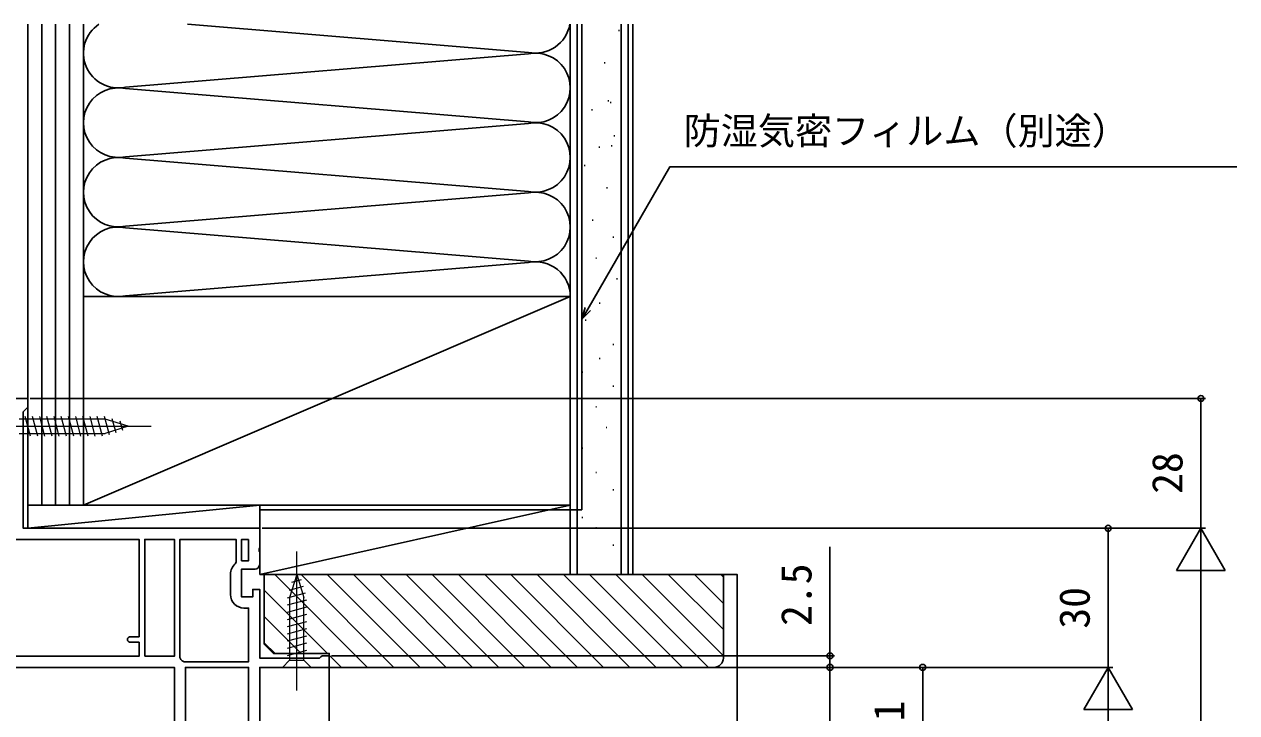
# Model space of a CAD drawing. Units: millimetres, scale not verified. Extents: x -525 to 525, y -783 to 779.
# Drawn here: x -331.8 to -70.3, y 480.3 to 628.9 of the extents above; entities that cross this region are included whole.
import ezdxf
from ezdxf.enums import TextEntityAlignment as Align

# ---------------------------------------------------------------- set-up
doc = ezdxf.new("R2010")
doc.units = ezdxf.units.MM
doc.header["$LTSCALE"] = 4
for name, color, linetype in [('0-3_YKK_11', 7, 'Continuous'), ('0-4_YKK_12', 2, 'Continuous'), ('0-7_YKK_D', 6, 'Continuous'), ('0-9_YSS_K', 3, 'Continuous'), ('0-A_YSS_KE', 3, 'Continuous')]:
    doc.layers.add(name, color=color, linetype=linetype)
doc.layers.add('0-5_YKK_13', color=4, linetype='Continuous', lineweight=18)
doc.styles.add('ＭＳ ゴシック', font='')
doc.styles.get('ＭＳ ゴシック').set_extended_font_data('MS Gothic')

msp = doc.modelspace()

# ---------------------------------------------------------------- linework, layer by layer
at = {"layer": '0-3_YKK_11'}
for p, q in [((-287.3, 510.226), (-287.3, 505.826)), ((-298.023, 491.837), (-298.2, 492.218))]:
    msp.add_line(p, q, dxfattribs=at)
for points in [[(-395, 520.126), (-334.4, 520.126), (-334.4, 548.126), (-331, 548.126), (-331, 546.226), (-331.5, 545.726), (-332, 545.226), (-332, 520.126), (-281, 520.126), (-281, 515.884), (-281.12, 515.701), (-281.12, 515.151), (-281, 514.967), (-281, 512.326)], [(-351.4, 517.726), (-307, 517.726), (-307, 496.726), (-308.9, 496.726)], [(-298.2, 492.218), (-298.2, 517.726), (-286.1, 517.726), (-286.1, 512.818), (-286.278, 512.435)], [(-282, 511.326), (-284.9, 511.326), (-284.9, 505.326), (-282.5, 505.326), (-282.5, 506.926), (-281, 506.926), (-281, 492.126), (-268.091, 492.126), (-267.796, 492.376), (-267.5, 492.626), (-266, 492.626), (-266, 490.126), (-281, 490.126), (-281, 464.126), (-282.8, 464.126), (-282.8, 466.126), (-307.5, 466.126), (-307.5, 469.426)], [(-284.4, 502.926), (-283.4, 502.926), (-283.4, 491.326), (-297.307, 491.326), (-297.689, 491.502)], [(-308.9, 495.526), (-307, 495.526), (-307, 492.526), (-350.6, 492.526), (-350.6, 495.526), (-348.7, 495.526)], [(-306.5, 477.826), (-299.4, 477.826), (-299.4, 490.126), (-350.1, 490.126)], [(-283.4, 468.526), (-283.4, 490.126), (-297, 490.126), (-297, 478.326)]]:
    msp.add_lwpolyline(points, dxfattribs=at)
for points in [[(-305.8, 492.526), (-305.8, 517.726), (-299.4, 517.726), (-299.4, 492.526)], [(-283.4, 517.726), (-283.4, 513.126), (-284.9, 513.126), (-284.9, 517.726)]]:
    msp.add_lwpolyline(points, close=True, dxfattribs=at)
for centre, radius, start, end in [((-284.4, 510.226), 2.9, 130.36099, 179.99999), ((-282, 512.326), 1, 270.00001, 359.99999), ((-284.4, 505.826), 2.9, 180.00001, 269.99999), ((-308.9, 496.126), 0.6, 89.99999, 270.00001), ((-299.9, 489.626), 2.9, 40.32022, 49.67978)]:
    msp.add_arc(centre, radius, start, end, dxfattribs=at)
at = {"layer": '0-4_YKK_12'}
msp.add_line((-266, 347.626), (-266, 491.384), dxfattribs=at)
at = {"layer": '0-5_YKK_13'}
for p, q in [((-330.423, 540.025), (-331.549, 544.225)), ((-328.87, 540.025), (-329.996, 544.225)), ((-327.317, 540.025), (-328.443, 544.225)), ((-325.765, 540.025), (-326.89, 544.225)), ((-324.212, 540.025), (-325.337, 544.225)), ((-322.659, 540.025), (-323.784, 544.225)), ((-321.106, 540.025), (-322.231, 544.225)), ((-319.553, 540.025), (-320.678, 544.225)), ((-318, 540.025), (-319.125, 544.225)), ((-316.447, 540.025), (-317.572, 544.225)), ((-314.894, 540.025), (-316.02, 544.225)), ((-313.411, 540.284), (-314.467, 544.225)), ((-339.4, 542.125), (-304.4, 542.125)), ((-314.316, 543.675), (-332.85, 543.675)), ((-309.4, 542.125), (-314.316, 543.675)), ((-309.4, 542.125), (-314.316, 540.575)), ((-311.979, 540.736), (-312.792, 543.772)), ((-310.547, 541.187), (-311.096, 543.237)), ((-332.85, 540.575), (-314.316, 540.575)), ((-272.999, 485.126), (-273, 515.126)), ((-273, 510.126), (-274.549, 505.21)), ((-273, 510.126), (-271.449, 505.21)), ((-271.61, 507.547), (-274.646, 506.733)), ((-272.061, 508.979), (-274.111, 508.429)), ((-271.158, 506.115), (-275.099, 505.059)), ((-274.549, 505.21), (-274.549, 491.676)), ((-271.449, 491.676), (-271.449, 505.21)), ((-270.899, 504.631), (-275.099, 503.506)), ((-270.899, 503.078), (-275.099, 501.953)), ((-270.899, 501.525), (-275.099, 500.4)), ((-270.899, 499.973), (-275.099, 498.847)), ((-270.899, 498.42), (-275.099, 497.294)), ((-270.899, 496.867), (-275.099, 495.741)), ((-270.899, 495.314), (-275.099, 494.188)), ((-276.099, 490.126), (-274.549, 491.676)), ((-270.899, 493.761), (-275.099, 492.635)), ((-274.549, 491.676), (-271.449, 491.676)), ((-269.899, 490.126), (-271.449, 491.676)), ((-276.099, 490.126), (-269.899, 490.126))]:
    msp.add_line(p, q, dxfattribs=at)
at = {"layer": '0-7_YKK_D'}
for p, q in [((-330.5, 548.126), (-77.004, 548.126)), ((-78.004, 520.126), (-78.004, 548.126)), ((-280.5, 520.126), (-77.004, 520.126)), ((-280.5, 520.126), (-77.004, 520.126)), ((-280.5, 520.126), (-97.004, 520.126)), ((-98.004, 490.126), (-98.004, 520.126)), ((-78.004, 520.126), (-83.254, 511.032)), ((-78.004, 520.126), (-72.754, 511.032)), ((-78.004, 520.126), (-78.004, 501.939)), ((-158.004, 492.626), (-158.004, 516.146)), ((-83.254, 511.032), (-72.754, 511.032)), ((-78.004, 182.626), (-78.004, 509.626)), ((-265.5, 492.626), (-157.004, 492.626)), ((-158.004, 490.126), (-158.004, 492.626)), ((-265.5, 490.126), (-97.004, 490.126)), ((-265.5, 490.126), (-137.004, 490.126)), ((-265.5, 490.126), (-157.004, 490.126)), ((-265.5, 490.126), (-157.004, 490.126)), ((-265.5, 490.126), (-97.004, 490.126)), ((-158.004, 490.126), (-158.004, 487.576)), ((-158.004, 490.126), (-158.004, 464.126)), ((-138.004, 469.126), (-138.004, 490.126)), ((-98.004, 490.126), (-103.254, 481.032)), ((-98.004, 490.126), (-92.754, 481.032)), ((-98.004, 490.126), (-98.004, 471.939)), ((-103.254, 481.032), (-92.754, 481.032))]:
    msp.add_line(p, q, dxfattribs=at)
for points in [[(-211.505, 565.223), (-210.23, 567.431), (-192.508, 598.126), (-70.276, 598.126)], [(-209.638, 567.089), (-211.505, 565.223), (-210.821, 567.773)]]:
    msp.add_lwpolyline(points, dxfattribs=at)
for centre in [(-78.004, 548.126), (-98.004, 520.126), (-158.004, 492.626), (-158.004, 490.126), (-158.004, 490.126), (-138.004, 490.126)]:
    msp.add_circle(centre, 0.637, dxfattribs=at)
at = {"layer": '0-9_YSS_K'}
for p, q in [((-331.003, 628.862), (-331.003, 525.126)), ((-328.003, 628.862), (-328.003, 525.126)), ((-325.003, 628.862), (-325.003, 525.126)), ((-322.003, 628.862), (-322.003, 525.126)), ((-319.003, 628.862), (-319.003, 570.126)), ((-319.003, 525.126), (-319.003, 628.862)), ((-319.003, 570.126), (-319.003, 628.862)), ((-223.035, 622.784), (-296.596, 628.862)), ((-214.003, 570.126), (-214.003, 628.862)), ((-214.003, 628.862), (-214.003, 570.126)), ((-212.503, 510.126), (-212.503, 628.862)), ((-203.003, 510.126), (-203.003, 628.862)), ((-200.503, 628.862), (-200.503, 510.126)), ((-203.61, 627.495), (-203.41, 627.495)), ((-309.972, 615.284), (-223.035, 622.468)), ((-206.67, 620.564), (-206.47, 620.564)), ((-223.035, 607.784), (-309.972, 614.968)), ((-205.924, 612.359), (-205.724, 612.359)), ((-205.42, 611.965), (-205.22, 611.965)), ((-209.422, 610.364), (-209.222, 610.364)), ((-309.972, 600.284), (-223.035, 607.468)), ((-204.62, 604.762), (-204.42, 604.762)), ((-207.821, 602.361), (-207.621, 602.361)), ((-205.178, 602.661), (-204.978, 602.661)), ((-309.972, 599.968), (-223.035, 592.784)), ((-211.022, 598.36), (-210.822, 598.36)), ((-331.003, 551.126), (-331.003, 596.126)), ((-223.035, 592.468), (-309.972, 585.284)), ((-206.221, 593.558), (-206.021, 593.558)), ((-209.28, 586.627), (-209.08, 586.627)), ((-309.972, 584.968), (-223.035, 577.784)), ((-204.804, 582.897), (-204.604, 582.897)), ((-208.534, 578.421), (-208.334, 578.421)), ((-309.972, 570.284), (-223.035, 577.468)), ((-204.058, 573.945), (-203.858, 573.945)), ((-319.003, 525.126), (-214.003, 570.126)), ((-207.788, 568.723), (-207.588, 568.723)), ((-210.772, 564.993), (-210.572, 564.993)), ((-204.804, 559.771), (-204.604, 559.771)), ((-207.788, 556.787), (-207.588, 556.787)), ((-211.518, 553.803), (-211.318, 553.803)), ((-204.804, 550.82), (-204.604, 550.82)), ((-208.534, 546.344), (-208.334, 546.344)), ((-206.296, 541.868), (-206.096, 541.868)), ((-211.518, 537.392), (-211.318, 537.392)), ((-208.534, 532.17), (-208.334, 532.17)), ((-204.804, 528.44), (-204.604, 528.44)), ((-331.003, 525.126), (-331.003, 520.126)), ((-331.003, 525.126), (-281.003, 525.126)), ((-331.003, 520.126), (-281.003, 525.126)), ((-319.003, 525.126), (-331.003, 525.126)), ((-281.003, 520.126), (-281.003, 525.126)), ((-281.003, 510.126), (-214.003, 525.126)), ((-211.518, 522.456), (-211.318, 522.456)), ((-331.003, 520.126), (-281.003, 520.126)), ((-208.534, 520.234), (-208.334, 520.234)), ((-204.804, 516.504), (-204.604, 516.504)), ((-277.725, 510.126), (-257.725, 490.126)), ((-272.068, 510.126), (-252.068, 490.126)), ((-266.412, 510.126), (-246.412, 490.126)), ((-260.755, 510.126), (-240.755, 490.126)), ((-255.098, 510.126), (-235.098, 490.126)), ((-249.441, 510.126), (-229.441, 490.126)), ((-243.784, 510.126), (-223.784, 490.126)), ((-238.127, 510.126), (-218.127, 490.126)), ((-232.47, 510.126), (-212.47, 490.126)), ((-226.814, 510.126), (-206.814, 490.126)), ((-221.157, 510.126), (-201.157, 490.126)), ((-215.5, 510.126), (-195.5, 490.126)), ((-209.843, 510.126), (-189.843, 490.126)), ((-204.186, 510.126), (-184.186, 490.126)), ((-198.529, 510.126), (-181.004, 492.6)), ((-192.872, 510.126), (-181.004, 498.257)), ((-187.216, 510.126), (-181.004, 503.914)), ((-181.559, 510.126), (-181.004, 509.57)), ((-280.004, 506.747), (-266.362, 493.105)), ((-280.004, 501.09), (-272.039, 493.126)), ((-280.004, 495.433), (-277.696, 493.126)), ((-266.024, 492.768), (-263.382, 490.126))]:
    msp.add_line(p, q, dxfattribs=at)
msp.add_lwpolyline([(-281.003, 510.126), (-214.003, 510.126), (-214.003, 525.126), (-281.003, 525.126)], close=True, dxfattribs=at)
msp.add_lwpolyline([(-181.003, 510.126), (-178.004, 510.126), (-178.004, 347.626)], dxfattribs=at)
for centre, start, end in [((-311.503, 622.626), 123.74089, 281.78353), ((-221.503, 630.126), 258.21646, 350.30277), ((-221.503, 615.126), 258.21646, 101.78354), ((-311.503, 607.626), 78.21649, 281.78353), ((-221.503, 600.126), 258.21646, 101.78354), ((-311.503, 592.626), 78.21649, 281.78353), ((-221.503, 585.126), 258.21646, 101.78354), ((-311.503, 577.626), 78.21649, 281.78353), ((-221.503, 570.126), 0, 101.78354)]:
    msp.add_arc(centre, 7.5, start, end, dxfattribs=at)
at = {"layer": '0-A_YSS_KE'}
for p, q in [((-214.003, 628.862), (-214.003, 510.126)), ((-211.505, 524.126), (-211.505, 628.862)), ((-211.505, 524.126), (-281.003, 524.126))]:
    msp.add_line(p, q, dxfattribs=at)
for points in [[(-201.503, 628.862), (-201.503, 510.126), (-214.003, 510.126)], [(-280.004, 510.126), (-181.004, 510.126), (-181.004, 492.126)], [(-183.004, 490.126), (-266.004, 490.126), (-266.004, 493.126), (-278.004, 493.126), (-280.004, 495.126), (-280.004, 510.126)]]:
    msp.add_lwpolyline(points, dxfattribs=at)
msp.add_lwpolyline([(-214.003, 525.126), (-214.003, 570.126), (-319.003, 570.126), (-319.003, 525.126)], close=True, dxfattribs=at)
msp.add_arc((-183.004, 492.126), 2, 270.00001, 359.99999, dxfattribs=at)

# ---------------------------------------------------------------- texts
at = {"layer": '0-7_YKK_D', "style": 'ＭＳ ゴシック'}
msp.add_text('防湿気密フィルム（別途）', height=5.865, dxfattribs=at).set_placement((-189.549, 601.171), align=Align.BOTTOM_LEFT)
for s, p in [('28', (-80.004, 527.555)), ('2.5', (-160.004, 499.061)), ('30', (-100.004, 498.478)), ('21', (-140.004, 473.975))]:
    msp.add_text(s, height=6.598, rotation=90, dxfattribs=at).set_placement(p, align=Align.BOTTOM_LEFT)

doc.saveas('drawing.dxf')
